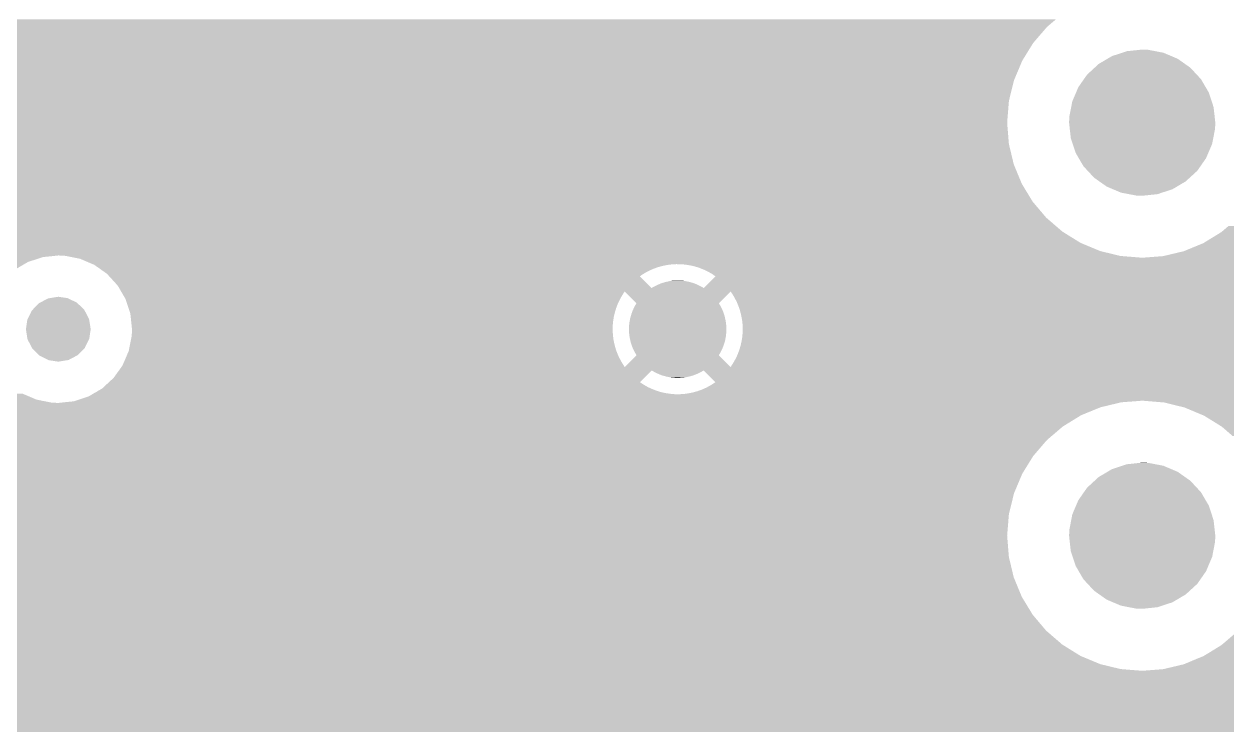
# Model space of a CAD drawing. Extents: x 295 to 953, y 10 to 290.
# Drawn here: x 644.83 to 659.63, y 155.22 to 163.92 of the extents above; entities that cross this region are included whole.
import ezdxf

# ---------------------------------------------------------------- set-up
doc = ezdxf.new("R2010")
doc.units = 0
doc.header["$LTSCALE"] = 5
doc.header["$MEASUREMENT"] = 0
doc.layers.add('FROMC1', color=7, linetype='CONTINUOUS')

msp = doc.modelspace()

# ---------------------------------------------------------------- linework, layer by layer
at = {"layer": 'FROMC1'}
for points in [[(635.737, 163.9), (635.74, 163.98), (657.426, 163.9), (657.52, 163.98)], [(635.7, 163.712), (635.734, 163.888), (657.26, 163.712), (657.412, 163.888)], [(635.734, 163.888), (635.737, 163.9), (657.412, 163.888), (657.426, 163.9)], [(635.624, 163.536), (635.691, 163.691), (657.146, 163.536), (657.242, 163.691)], [(635.691, 163.691), (635.7, 163.712), (657.242, 163.691), (657.26, 163.712)], [(635.578, 163.471), (635.624, 163.536), (657.106, 163.471), (657.146, 163.536)], [(658.155, 163.496), (658.211, 163.529), (659.019, 163.496), (658.941, 163.529)], [(658.211, 163.529), (658.337, 163.57), (658.941, 163.529), (658.844, 163.57)], [(658.337, 163.57), (658.393, 163.589), (658.844, 163.57), (658.747, 163.589)], [(658.393, 163.589), (658.554, 163.606), (658.747, 163.589), (658.656, 163.606)], [(658.554, 163.606), (658.583, 163.609), (658.656, 163.606), (658.583, 163.609)], [(635.513, 163.38), (635.578, 163.471), (657.068, 163.38), (657.106, 163.471)], [(657.907, 163.303), (657.997, 163.386), (659.252, 163.303), (659.175, 163.386)], [(657.997, 163.386), (658.047, 163.432), (659.175, 163.386), (659.11, 163.432)], [(658.047, 163.432), (658.155, 163.496), (659.11, 163.432), (659.019, 163.496)], [(635.339, 163.231), (635.372, 163.25), (657.005, 163.231), (657.013, 163.25)], [(635.372, 163.25), (635.513, 163.38), (657.013, 163.25), (657.068, 163.38)], [(657.797, 163.147), (657.866, 163.246), (659.363, 163.147), (659.305, 163.246)], [(657.866, 163.246), (657.907, 163.303), (659.305, 163.246), (659.252, 163.303)], [(634.834, 163.073), (635.024, 163.093), (656.966, 163.073), (656.971, 163.093)], [(635.024, 163.093), (635.206, 163.153), (656.971, 163.093), (656.986, 163.153)], [(635.206, 163.153), (635.339, 163.231), (656.986, 163.153), (657.005, 163.231)], [(657.769, 163.081), (657.797, 163.147), (659.402, 163.081), (659.363, 163.147)], [(630.376, 162.979), (630.353, 163.073), (656.943, 162.979), (656.966, 163.073)], [(630.378, 162.969), (630.376, 162.979), (656.942, 162.969), (656.943, 162.979)], [(630.399, 162.71), (630.378, 162.969), (656.921, 162.71), (656.942, 162.969)], [(657.709, 162.9), (657.722, 162.971), (659.461, 162.9), (659.438, 162.971)], [(657.722, 162.971), (657.769, 163.081), (659.438, 162.971), (659.402, 163.081)], [(657.686, 162.784), (657.709, 162.9), (659.474, 162.784), (659.461, 162.9)], [(630.378, 162.451), (630.399, 162.71), (656.942, 162.451), (656.921, 162.71)], [(657.683, 162.71), (657.686, 162.784), (659.482, 162.71), (659.474, 162.784)], [(657.691, 162.636), (657.683, 162.71), (659.479, 162.636), (659.482, 162.71)], [(657.704, 162.52), (657.691, 162.636), (659.457, 162.52), (659.479, 162.636)], [(657.727, 162.449), (657.704, 162.52), (659.443, 162.449), (659.457, 162.52)], [(630.317, 162.199), (630.377, 162.441), (657.002, 162.199), (656.944, 162.441)], [(630.377, 162.441), (630.378, 162.451), (656.944, 162.441), (656.942, 162.451)], [(657.764, 162.339), (657.727, 162.449), (659.396, 162.339), (659.443, 162.449)], [(630.315, 162.189), (630.317, 162.199), (657.006, 162.189), (657.002, 162.199)], [(657.802, 162.273), (657.764, 162.339), (659.368, 162.273), (659.396, 162.339)], [(657.86, 162.174), (657.802, 162.273), (659.299, 162.174), (659.368, 162.273)], [(630.218, 161.959), (630.315, 162.189), (657.101, 161.959), (657.006, 162.189)], [(657.913, 162.117), (657.86, 162.174), (659.259, 162.117), (659.299, 162.174)], [(657.99, 162.034), (657.913, 162.117), (659.168, 162.034), (659.259, 162.117)], [(630.083, 161.737), (630.214, 161.949), (657.236, 161.737), (657.107, 161.949)], [(630.214, 161.949), (630.218, 161.959), (657.107, 161.949), (657.101, 161.959)], [(658.055, 161.988), (657.99, 162.034), (659.118, 161.988), (659.168, 162.034)], [(658.146, 161.924), (658.055, 161.988), (659.01, 161.924), (659.118, 161.988)], [(658.224, 161.891), (658.146, 161.924), (658.954, 161.891), (659.01, 161.924)], [(658.321, 161.85), (658.224, 161.891), (658.828, 161.85), (658.954, 161.891)], [(658.418, 161.831), (658.321, 161.85), (658.772, 161.831), (658.828, 161.85)], [(658.509, 161.814), (658.418, 161.831), (658.611, 161.814), (658.772, 161.831)], [(658.583, 161.811), (658.509, 161.814), (658.583, 161.811), (658.611, 161.814)], [(629.915, 161.539), (630.078, 161.729), (657.404, 161.539), (657.243, 161.729)], [(630.078, 161.729), (630.083, 161.737), (657.243, 161.729), (657.236, 161.737)], [(629.718, 161.37), (629.908, 161.532), (657.601, 161.37), (657.413, 161.532)], [(629.908, 161.532), (629.915, 161.539), (657.413, 161.532), (657.404, 161.539)], [(629.497, 161.233), (629.711, 161.364), (657.822, 161.233), (657.611, 161.364)], [(629.711, 161.364), (629.718, 161.37), (657.611, 161.364), (657.601, 161.37)], [(659.368, 161.249), (659.556, 161.364), (664.046, 161.249), (664.034, 161.364)], [(659.556, 161.364), (659.645, 161.44), (664.034, 161.364), (664.026, 161.44)], [(629.257, 161.133), (629.489, 161.228), (658.061, 161.133), (657.833, 161.228)], [(629.489, 161.228), (629.497, 161.233), (657.833, 161.228), (657.822, 161.233)], [(659.094, 161.129), (659.334, 161.228), (664.085, 161.129), (664.053, 161.228)], [(659.334, 161.228), (659.368, 161.249), (664.053, 161.228), (664.046, 161.249)], [(586.444, 160.997), (586.427, 161.049), (644.875, 160.997), (645.034, 161.049)], [(628.738, 161.049), (628.835, 161.057), (645.034, 161.049), (645.057, 161.057)], [(628.835, 161.057), (628.996, 161.069), (645.057, 161.057), (645.176, 161.069)], [(628.996, 161.069), (629.028, 161.077), (645.176, 161.069), (645.248, 161.077)], [(629.028, 161.077), (629.249, 161.129), (658.289, 161.077), (658.074, 161.129)], [(629.249, 161.129), (629.257, 161.133), (658.074, 161.129), (658.061, 161.133)], [(645.327, 161.073), (645.248, 161.077), (658.303, 161.073), (658.289, 161.077)], [(645.34, 161.071), (645.327, 161.073), (658.313, 161.071), (658.303, 161.073)], [(645.452, 161.049), (645.34, 161.071), (658.583, 161.049), (658.313, 161.071)], [(645.516, 161.036), (645.452, 161.049), (664.124, 161.036), (664.117, 161.049)], [(645.67, 160.97), (645.516, 161.036), (664.163, 160.97), (664.124, 161.036)], [(658.583, 161.049), (658.818, 161.067), (664.117, 161.049), (664.106, 161.067)], [(658.818, 161.067), (658.841, 161.069), (664.106, 161.067), (664.105, 161.069)], [(658.841, 161.069), (659.094, 161.129), (664.105, 161.069), (664.085, 161.129)], [(586.444, 160.996), (586.444, 160.997), (644.873, 160.996), (644.875, 160.997)], [(586.454, 160.9), (586.444, 160.996), (644.709, 160.9), (644.873, 160.996)], [(645.678, 160.967), (645.67, 160.97), (652.793, 160.967), (652.85, 160.97)], [(645.692, 160.961), (645.678, 160.967), (652.747, 160.961), (652.793, 160.967)], [(645.693, 160.959), (645.692, 160.961), (652.737, 160.959), (652.747, 160.961)], [(645.709, 160.948), (645.693, 160.959), (652.681, 160.948), (652.737, 160.959)], [(645.731, 160.933), (645.709, 160.948), (652.626, 160.933), (652.681, 160.948)], [(645.758, 160.914), (645.731, 160.933), (652.572, 160.914), (652.626, 160.933)], [(645.79, 160.891), (645.758, 160.914), (652.52, 160.891), (652.572, 160.914)], [(645.828, 160.864), (645.79, 160.891), (652.469, 160.864), (652.52, 160.891)], [(645.848, 160.85), (645.828, 160.864), (652.446, 160.85), (652.469, 160.864)], [(652.907, 160.969), (652.85, 160.97), (664.163, 160.969), (664.163, 160.97)], [(652.964, 160.964), (652.907, 160.969), (664.166, 160.964), (664.163, 160.969)], [(653.02, 160.955), (652.964, 160.964), (664.171, 160.955), (664.166, 160.964)], [(653.076, 160.943), (653.02, 160.955), (664.179, 160.943), (664.171, 160.955)], [(653.13, 160.926), (653.076, 160.943), (664.189, 160.926), (664.179, 160.943)], [(653.183, 160.905), (653.13, 160.926), (664.201, 160.905), (664.189, 160.926)], [(653.19, 160.902), (653.183, 160.905), (664.203, 160.902), (664.201, 160.905)], [(653.235, 160.881), (653.19, 160.902), (664.222, 160.881), (664.203, 160.902)], [(653.285, 160.853), (653.235, 160.881), (664.248, 160.853), (664.222, 160.881)], [(645.862, 160.834), (645.848, 160.85), (652.421, 160.834), (652.446, 160.85)], [(645.874, 160.821), (645.862, 160.834), (652.403, 160.821), (652.421, 160.834)], [(645.977, 160.708), (645.874, 160.821), (652.516, 160.708), (652.403, 160.821)], [(652.591, 160.701), (652.62, 160.716), (653.145, 160.701), (653.114, 160.716)], [(652.62, 160.716), (652.636, 160.722), (653.114, 160.716), (653.1, 160.722)], [(652.636, 160.722), (652.666, 160.735), (653.1, 160.722), (653.068, 160.735)], [(652.666, 160.735), (652.683, 160.74), (653.068, 160.735), (653.054, 160.74)], [(652.683, 160.74), (652.713, 160.749), (653.054, 160.74), (653.02, 160.749)], [(652.713, 160.749), (652.731, 160.753), (653.02, 160.749), (653.006, 160.753)], [(652.731, 160.753), (652.761, 160.76), (653.006, 160.753), (652.971, 160.76)], [(652.761, 160.76), (652.78, 160.763), (652.971, 160.76), (652.958, 160.763)], [(652.78, 160.763), (652.81, 160.767), (652.958, 160.763), (652.921, 160.767)], [(652.81, 160.767), (652.834, 160.768), (652.921, 160.767), (652.909, 160.768)], [(652.834, 160.768), (652.86, 160.769), (652.909, 160.768), (652.86, 160.769)], [(653.188, 160.677), (653.271, 160.76), (664.45, 160.677), (664.332, 160.76)], [(653.271, 160.76), (653.332, 160.821), (664.332, 160.76), (664.276, 160.821)], [(653.332, 160.821), (653.285, 160.853), (664.276, 160.821), (664.248, 160.853)], [(645.142, 160.552), (645.248, 160.569), (645.363, 160.552), (645.248, 160.569)], [(645.996, 160.677), (645.977, 160.708), (652.547, 160.677), (652.516, 160.708)], [(646.012, 160.649), (645.996, 160.677), (664.488, 160.649), (664.45, 160.677)], [(645.996, 160.677), (645.996, 160.677), (652.548, 160.677), (652.547, 160.677)], [(646.02, 160.635), (646.012, 160.649), (664.523, 160.635), (664.488, 160.649)], [(646.048, 160.587), (646.02, 160.635), (652.185, 160.587), (652.216, 160.635)], [(646.074, 160.543), (646.048, 160.587), (652.16, 160.543), (652.185, 160.587)], [(652.361, 160.49), (652.216, 160.635), (653.374, 160.49), (653.519, 160.635)], [(652.548, 160.677), (652.576, 160.694), (653.188, 160.677), (653.158, 160.694)], [(652.576, 160.694), (652.591, 160.701), (653.158, 160.694), (653.145, 160.701)], [(653.541, 160.602), (653.519, 160.635), (664.599, 160.602), (664.523, 160.635)], [(653.558, 160.574), (653.541, 160.602), (664.665, 160.574), (664.599, 160.602)], [(653.57, 160.553), (653.558, 160.574), (664.771, 160.553), (664.665, 160.574)], [(644.93, 160.408), (645.01, 160.49), (645.568, 160.408), (645.483, 160.49)], [(645.01, 160.49), (645.022, 160.496), (645.483, 160.49), (645.477, 160.496)], [(645.022, 160.496), (645.122, 160.549), (645.477, 160.496), (645.369, 160.549)], [(645.122, 160.549), (645.142, 160.552), (645.369, 160.549), (645.363, 160.552)], [(646.076, 160.537), (646.074, 160.543), (652.157, 160.537), (652.16, 160.543)], [(646.093, 160.486), (646.076, 160.537), (652.132, 160.486), (652.157, 160.537)], [(646.11, 160.433), (646.093, 160.486), (652.112, 160.433), (652.132, 160.486)], [(646.128, 160.378), (646.11, 160.433), (652.095, 160.378), (652.112, 160.433)], [(652.319, 160.41), (652.336, 160.447), (653.417, 160.41), (653.399, 160.447)], [(652.336, 160.447), (652.34, 160.454), (653.399, 160.447), (653.395, 160.454)], [(652.34, 160.454), (652.361, 160.49), (653.395, 160.454), (653.374, 160.49)], [(653.578, 160.537), (653.57, 160.553), (664.853, 160.537), (664.771, 160.553)], [(653.58, 160.533), (653.578, 160.537), (664.933, 160.533), (664.853, 160.537)], [(653.596, 160.502), (653.58, 160.533), (701.636, 160.502), (701.636, 160.533)], [(653.617, 160.449), (653.596, 160.502), (701.636, 160.449), (701.636, 160.502)], [(653.62, 160.442), (653.617, 160.449), (701.636, 160.442), (701.636, 160.449)], [(653.627, 160.422), (653.62, 160.442), (672.362, 160.422), (672.553, 160.442)], [(653.635, 160.395), (653.627, 160.422), (672.281, 160.395), (672.362, 160.422)], [(644.849, 160.17), (644.866, 160.285), (645.646, 160.17), (645.628, 160.285)], [(644.866, 160.285), (644.871, 160.295), (645.628, 160.285), (645.626, 160.295)], [(644.871, 160.295), (644.921, 160.399), (645.626, 160.295), (645.572, 160.399)], [(644.921, 160.399), (644.93, 160.408), (645.572, 160.399), (645.568, 160.408)], [(646.134, 160.361), (646.128, 160.378), (652.091, 160.361), (652.095, 160.378)], [(646.138, 160.323), (646.134, 160.361), (652.082, 160.323), (652.091, 160.361)], [(646.144, 160.266), (646.138, 160.323), (652.073, 160.266), (652.082, 160.323)], [(652.277, 160.268), (652.284, 160.309), (653.459, 160.268), (653.45, 160.309)], [(652.284, 160.309), (652.287, 160.317), (653.45, 160.309), (653.449, 160.317)], [(652.287, 160.317), (652.298, 160.356), (653.449, 160.317), (653.437, 160.356)], [(652.298, 160.356), (652.301, 160.364), (653.437, 160.356), (653.435, 160.364)], [(652.301, 160.364), (652.315, 160.403), (653.435, 160.364), (653.42, 160.403)], [(652.315, 160.403), (652.319, 160.41), (653.42, 160.403), (653.417, 160.41)], [(653.644, 160.362), (653.635, 160.395), (672.18, 160.362), (672.281, 160.395)], [(653.649, 160.34), (653.644, 160.362), (672.142, 160.34), (672.18, 160.362)], [(653.66, 160.284), (653.649, 160.34), (672.047, 160.284), (672.142, 160.34)], [(653.662, 160.265), (653.66, 160.284), (672.014, 160.265), (672.047, 160.284)], [(644.867, 160.055), (644.849, 160.17), (645.629, 160.055), (645.646, 160.17)], [(646.15, 160.209), (646.144, 160.266), (652.068, 160.209), (652.073, 160.266)], [(646.154, 160.17), (646.15, 160.209), (652.068, 160.17), (652.068, 160.209)], [(646.151, 160.096), (646.154, 160.152), (652.071, 160.096), (652.068, 160.152)], [(646.154, 160.152), (646.154, 160.17), (652.068, 160.152), (652.068, 160.17)], [(652.268, 160.17), (652.27, 160.211), (653.467, 160.17), (653.465, 160.211)], [(652.27, 160.129), (652.268, 160.17), (653.466, 160.129), (653.467, 160.17)], [(652.27, 160.219), (652.275, 160.26), (653.465, 160.219), (653.46, 160.26)], [(652.27, 160.211), (652.27, 160.219), (653.465, 160.211), (653.465, 160.219)], [(652.27, 160.121), (652.27, 160.129), (653.465, 160.121), (653.466, 160.129)], [(652.275, 160.26), (652.277, 160.268), (653.46, 160.26), (653.459, 160.268)], [(653.666, 160.227), (653.662, 160.265), (671.973, 160.227), (672.014, 160.265)], [(653.662, 160.074), (653.667, 160.131), (671.829, 160.074), (671.87, 160.131)], [(653.668, 160.17), (653.666, 160.227), (671.911, 160.17), (671.973, 160.227)], [(653.667, 160.135), (653.668, 160.17), (671.873, 160.135), (671.911, 160.17)], [(653.667, 160.131), (653.667, 160.135), (671.87, 160.131), (671.873, 160.135)], [(644.869, 160.045), (644.867, 160.055), (645.624, 160.045), (645.629, 160.055)], [(644.923, 159.941), (644.869, 160.045), (645.574, 159.941), (645.624, 160.045)], [(646.119, 159.928), (646.13, 159.983), (652.105, 159.928), (652.09, 159.983)], [(646.13, 159.983), (646.141, 160.039), (652.09, 159.983), (652.078, 160.039)], [(646.141, 160.039), (646.151, 160.09), (652.078, 160.039), (652.072, 160.09)], [(646.151, 160.09), (646.151, 160.096), (652.072, 160.09), (652.071, 160.096)], [(652.275, 160.08), (652.27, 160.121), (653.46, 160.08), (653.465, 160.121)], [(652.276, 160.072), (652.275, 160.08), (653.459, 160.072), (653.46, 160.08)], [(652.285, 160.031), (652.276, 160.072), (653.451, 160.031), (653.459, 160.072)], [(652.286, 160.023), (652.285, 160.031), (653.449, 160.023), (653.451, 160.031)], [(652.298, 159.984), (652.286, 160.023), (653.437, 159.984), (653.449, 160.023)], [(652.3, 159.976), (652.298, 159.984), (653.434, 159.976), (653.437, 159.984)], [(652.315, 159.937), (652.3, 159.976), (653.42, 159.937), (653.434, 159.976)], [(653.64, 159.962), (653.644, 159.979), (671.755, 159.962), (671.762, 159.979)], [(653.644, 159.979), (653.653, 160.017), (671.762, 159.979), (671.789, 160.017)], [(653.653, 160.017), (653.662, 160.074), (671.789, 160.017), (671.829, 160.074)], [(644.927, 159.932), (644.923, 159.941), (645.565, 159.932), (645.574, 159.941)], [(645.012, 159.85), (644.927, 159.932), (645.485, 159.85), (645.565, 159.932)], [(645.018, 159.844), (645.012, 159.85), (645.473, 159.844), (645.485, 159.85)], [(645.126, 159.791), (645.018, 159.844), (645.373, 159.791), (645.473, 159.844)], [(646.08, 159.822), (646.102, 159.875), (652.147, 159.822), (652.124, 159.875)], [(646.102, 159.875), (646.114, 159.902), (652.124, 159.875), (652.114, 159.902)], [(646.114, 159.902), (646.119, 159.928), (652.114, 159.902), (652.105, 159.928)], [(652.216, 159.705), (652.361, 159.85), (653.519, 159.705), (653.374, 159.85)], [(652.318, 159.93), (652.315, 159.937), (653.417, 159.93), (653.42, 159.937)], [(652.336, 159.893), (652.318, 159.93), (653.399, 159.893), (653.417, 159.93)], [(652.34, 159.886), (652.336, 159.893), (653.395, 159.886), (653.399, 159.893)], [(652.361, 159.85), (652.34, 159.886), (653.374, 159.85), (653.395, 159.886)], [(653.578, 159.803), (653.603, 159.854), (671.686, 159.803), (671.708, 159.854)], [(653.603, 159.854), (653.623, 159.907), (671.708, 159.854), (671.731, 159.907)], [(653.623, 159.907), (653.64, 159.962), (671.731, 159.907), (671.755, 159.962)], [(645.133, 159.788), (645.126, 159.791), (645.353, 159.788), (645.373, 159.791)], [(645.248, 159.771), (645.133, 159.788), (645.248, 159.771), (645.353, 159.788)], [(645.994, 159.663), (646.024, 159.705), (671.659, 159.663), (671.667, 159.705)], [(646.024, 159.705), (646.036, 159.723), (652.216, 159.705), (652.204, 159.723)], [(646.036, 159.723), (646.038, 159.726), (652.204, 159.723), (652.202, 159.726)], [(646.038, 159.726), (646.058, 159.772), (652.202, 159.726), (652.174, 159.772)], [(646.058, 159.772), (646.08, 159.822), (652.174, 159.772), (652.147, 159.822)], [(653.519, 159.705), (653.55, 159.753), (671.667, 159.705), (671.676, 159.753)], [(653.55, 159.753), (653.578, 159.803), (671.676, 159.753), (671.686, 159.803)], [(645.871, 159.519), (645.927, 159.57), (652.403, 159.519), (652.454, 159.57)], [(645.927, 159.57), (645.994, 159.663), (652.454, 159.57), (652.547, 159.663)], [(645.994, 159.663), (645.994, 159.663), (652.547, 159.663), (652.548, 159.663)], [(652.577, 159.646), (652.548, 159.663), (653.159, 159.646), (653.188, 159.663)], [(652.59, 159.639), (652.577, 159.646), (653.144, 159.639), (653.159, 159.646)], [(652.621, 159.624), (652.59, 159.639), (653.115, 159.624), (653.144, 159.639)], [(652.635, 159.618), (652.621, 159.624), (653.099, 159.618), (653.115, 159.624)], [(652.667, 159.605), (652.635, 159.618), (653.069, 159.605), (653.099, 159.618)], [(652.681, 159.6), (652.667, 159.605), (653.052, 159.6), (653.069, 159.605)], [(652.715, 159.591), (652.681, 159.6), (653.022, 159.591), (653.052, 159.6)], [(652.729, 159.587), (652.715, 159.591), (653.004, 159.587), (653.022, 159.591)], [(652.764, 159.58), (652.729, 159.587), (652.974, 159.58), (653.004, 159.587)], [(652.777, 159.577), (652.764, 159.58), (652.955, 159.577), (652.974, 159.58)], [(652.814, 159.573), (652.777, 159.577), (652.925, 159.573), (652.955, 159.577)], [(652.826, 159.572), (652.814, 159.573), (652.901, 159.572), (652.925, 159.573)], [(652.875, 159.571), (652.826, 159.572), (652.875, 159.571), (652.901, 159.572)], [(653.236, 159.615), (653.188, 159.663), (671.649, 159.615), (671.659, 159.663)], [(653.316, 159.535), (653.236, 159.615), (671.646, 159.535), (671.649, 159.615)], [(653.332, 159.519), (653.316, 159.535), (671.648, 159.519), (671.646, 159.535)], [(645.676, 159.376), (645.691, 159.385), (652.771, 159.376), (652.715, 159.385)], [(645.691, 159.385), (645.713, 159.397), (652.715, 159.385), (652.659, 159.397)], [(645.713, 159.397), (645.741, 159.414), (652.659, 159.397), (652.605, 159.414)], [(645.741, 159.414), (645.777, 159.435), (652.605, 159.414), (652.552, 159.435)], [(645.777, 159.435), (645.786, 159.44), (652.552, 159.435), (652.54, 159.44)], [(645.786, 159.44), (645.807, 159.459), (652.54, 159.44), (652.5, 159.459)], [(645.807, 159.459), (645.837, 159.487), (652.5, 159.459), (652.451, 159.487)], [(645.837, 159.487), (645.871, 159.519), (652.451, 159.487), (652.403, 159.519)], [(652.999, 159.381), (653.054, 159.392), (671.662, 159.381), (671.661, 159.392)], [(653.054, 159.392), (653.109, 159.407), (671.661, 159.392), (671.659, 159.407)], [(653.109, 159.407), (653.163, 159.426), (671.659, 159.407), (671.657, 159.426)], [(653.163, 159.426), (653.215, 159.449), (671.657, 159.426), (671.655, 159.449)], [(653.215, 159.449), (653.266, 159.476), (671.655, 159.449), (671.652, 159.476)], [(653.266, 159.476), (653.314, 159.506), (671.652, 159.476), (671.649, 159.506)], [(653.314, 159.506), (653.332, 159.519), (671.649, 159.506), (671.648, 159.519)], [(583.018, 159.304), (583.018, 159.379), (644.98, 159.304), (644.803, 159.379)], [(583.018, 159.291), (583.018, 159.304), (645.043, 159.291), (644.98, 159.304)], [(629.007, 159.269), (628.738, 159.291), (645.155, 159.269), (645.043, 159.291)], [(629.017, 159.267), (629.007, 159.269), (645.168, 159.267), (645.155, 159.269)], [(629.031, 159.263), (629.017, 159.267), (645.248, 159.263), (645.168, 159.267)], [(629.246, 159.21), (629.031, 159.263), (658.071, 159.21), (658.292, 159.263)], [(645.248, 159.263), (645.319, 159.271), (658.292, 159.263), (658.324, 159.271)], [(645.319, 159.271), (645.438, 159.283), (658.324, 159.271), (658.485, 159.283)], [(645.438, 159.283), (645.462, 159.291), (658.485, 159.283), (658.583, 159.291)], [(645.462, 159.291), (645.62, 159.343), (671.684, 159.291), (671.666, 159.343)], [(645.62, 159.343), (645.622, 159.344), (671.666, 159.343), (671.666, 159.344)], [(645.622, 159.344), (645.666, 159.37), (671.666, 159.344), (671.663, 159.37)], [(645.666, 159.37), (645.667, 159.371), (652.885, 159.37), (652.828, 159.371)], [(645.667, 159.371), (645.676, 159.376), (652.828, 159.371), (652.771, 159.376)], [(652.885, 159.37), (652.942, 159.373), (671.663, 159.37), (671.663, 159.373)], [(652.942, 159.373), (652.999, 159.381), (671.663, 159.373), (671.662, 159.381)], [(658.852, 159.269), (658.583, 159.291), (671.691, 159.269), (671.684, 159.291)], [(659.104, 159.207), (658.852, 159.269), (671.711, 159.207), (671.691, 159.269)], [(629.259, 159.207), (629.246, 159.21), (658.063, 159.207), (658.071, 159.21)], [(629.487, 159.112), (629.259, 159.207), (657.831, 159.112), (658.063, 159.207)], [(629.498, 159.107), (629.487, 159.112), (657.823, 159.107), (657.831, 159.112)], [(629.709, 158.976), (629.498, 159.107), (657.61, 158.976), (657.823, 159.107)], [(659.211, 159.162), (659.104, 159.207), (671.726, 159.162), (671.711, 159.207)], [(659.343, 159.107), (659.211, 159.162), (671.758, 159.107), (671.726, 159.162)], [(659.521, 158.997), (659.343, 159.107), (671.823, 158.997), (671.758, 159.107)], [(629.719, 158.97), (629.709, 158.976), (657.602, 158.97), (657.61, 158.976)], [(629.907, 158.808), (629.719, 158.97), (657.412, 158.808), (657.602, 158.97)], [(659.564, 158.97), (659.521, 158.997), (671.847, 158.97), (671.823, 158.997)], [(659.697, 158.855), (659.564, 158.97), (671.952, 158.855), (671.847, 158.97)], [(629.916, 158.801), (629.907, 158.808), (657.405, 158.801), (657.412, 158.808)], [(630.077, 158.611), (629.916, 158.801), (657.242, 158.611), (657.405, 158.801)], [(630.084, 158.603), (630.077, 158.611), (657.237, 158.603), (657.242, 158.611)], [(630.213, 158.391), (630.084, 158.603), (657.106, 158.391), (657.237, 158.603)], [(658.337, 158.49), (658.393, 158.509), (658.844, 158.49), (658.747, 158.509)], [(658.393, 158.509), (658.554, 158.526), (658.747, 158.509), (658.656, 158.526)], [(658.554, 158.526), (658.583, 158.529), (658.656, 158.526), (658.583, 158.529)], [(630.219, 158.381), (630.213, 158.391), (657.102, 158.381), (657.106, 158.391)], [(630.314, 158.151), (630.219, 158.381), (657.005, 158.151), (657.102, 158.381)], [(657.997, 158.306), (658.047, 158.352), (659.175, 158.306), (659.11, 158.352)], [(658.047, 158.352), (658.155, 158.416), (659.11, 158.352), (659.019, 158.416)], [(658.155, 158.416), (658.211, 158.449), (659.019, 158.416), (658.941, 158.449)], [(658.211, 158.449), (658.337, 158.49), (658.941, 158.449), (658.844, 158.49)], [(657.866, 158.166), (657.907, 158.223), (659.305, 158.166), (659.252, 158.223)], [(657.907, 158.223), (657.997, 158.306), (659.252, 158.223), (659.175, 158.306)], [(630.318, 158.141), (630.314, 158.151), (657.003, 158.141), (657.005, 158.151)], [(630.376, 157.899), (630.318, 158.141), (656.943, 157.899), (657.003, 158.141)], [(657.769, 158.001), (657.797, 158.067), (659.402, 158.001), (659.363, 158.067)], [(657.797, 158.067), (657.866, 158.166), (659.363, 158.067), (659.305, 158.166)], [(657.722, 157.891), (657.769, 158.001), (659.438, 157.891), (659.402, 158.001)], [(630.378, 157.889), (630.376, 157.899), (656.942, 157.889), (656.943, 157.899)], [(630.399, 157.63), (630.378, 157.889), (656.921, 157.63), (656.942, 157.889)], [(657.686, 157.704), (657.709, 157.82), (659.474, 157.704), (659.461, 157.82)], [(657.709, 157.82), (657.722, 157.891), (659.461, 157.82), (659.438, 157.891)], [(630.378, 157.371), (630.399, 157.63), (656.942, 157.371), (656.921, 157.63)], [(657.683, 157.63), (657.686, 157.704), (659.482, 157.63), (659.474, 157.704)], [(657.691, 157.556), (657.683, 157.63), (659.479, 157.556), (659.482, 157.63)], [(657.704, 157.44), (657.691, 157.556), (659.457, 157.44), (659.479, 157.556)], [(630.317, 157.119), (630.377, 157.361), (657.002, 157.119), (656.944, 157.361)], [(630.377, 157.361), (630.378, 157.371), (656.944, 157.361), (656.942, 157.371)], [(657.727, 157.369), (657.704, 157.44), (659.443, 157.369), (659.457, 157.44)], [(657.764, 157.259), (657.727, 157.369), (659.396, 157.259), (659.443, 157.369)], [(657.802, 157.193), (657.764, 157.259), (659.368, 157.193), (659.396, 157.259)], [(657.86, 157.094), (657.802, 157.193), (659.299, 157.094), (659.368, 157.193)], [(630.218, 156.879), (630.315, 157.109), (657.101, 156.879), (657.006, 157.109)], [(630.315, 157.109), (630.317, 157.119), (657.006, 157.109), (657.002, 157.119)], [(657.913, 157.037), (657.86, 157.094), (659.259, 157.037), (659.299, 157.094)], [(657.99, 156.954), (657.913, 157.037), (659.168, 156.954), (659.259, 157.037)], [(630.083, 156.657), (630.214, 156.869), (657.236, 156.657), (657.107, 156.869)], [(630.214, 156.869), (630.218, 156.879), (657.107, 156.869), (657.101, 156.879)], [(658.055, 156.908), (657.99, 156.954), (659.118, 156.908), (659.168, 156.954)], [(658.146, 156.844), (658.055, 156.908), (659.01, 156.844), (659.118, 156.908)], [(658.224, 156.811), (658.146, 156.844), (658.954, 156.811), (659.01, 156.844)], [(658.321, 156.77), (658.224, 156.811), (658.828, 156.77), (658.954, 156.811)], [(658.418, 156.751), (658.321, 156.77), (658.772, 156.751), (658.828, 156.77)], [(658.509, 156.734), (658.418, 156.751), (658.611, 156.734), (658.772, 156.751)], [(658.583, 156.731), (658.509, 156.734), (658.583, 156.731), (658.611, 156.734)], [(629.915, 156.459), (630.078, 156.649), (657.404, 156.459), (657.243, 156.649)], [(630.078, 156.649), (630.083, 156.657), (657.243, 156.649), (657.236, 156.657)], [(629.718, 156.29), (629.908, 156.452), (657.601, 156.29), (657.413, 156.452)], [(629.908, 156.452), (629.915, 156.459), (657.413, 156.452), (657.404, 156.459)], [(659.593, 156.315), (659.753, 156.452), (683.382, 156.315), (683.257, 156.452)], [(629.497, 156.153), (629.711, 156.284), (657.822, 156.153), (657.611, 156.284)], [(629.711, 156.284), (629.718, 156.29), (657.611, 156.284), (657.601, 156.29)], [(659.426, 156.204), (659.556, 156.284), (683.538, 156.204), (683.427, 156.284)], [(659.556, 156.284), (659.593, 156.315), (683.427, 156.284), (683.382, 156.315)], [(629.257, 156.053), (629.489, 156.148), (658.061, 156.053), (657.833, 156.148)], [(629.489, 156.148), (629.497, 156.153), (657.833, 156.148), (657.822, 156.153)], [(659.196, 156.092), (659.286, 156.129), (683.903, 156.092), (683.715, 156.129)], [(659.286, 156.129), (659.334, 156.148), (683.715, 156.129), (683.669, 156.148)], [(659.334, 156.148), (659.426, 156.204), (683.669, 156.148), (683.538, 156.204)], [(629.028, 155.997), (629.249, 156.049), (658.289, 155.997), (658.074, 156.049)], [(629.249, 156.049), (629.257, 156.053), (658.074, 156.049), (658.061, 156.053)], [(642.783, 155.991), (642.708, 155.997), (658.313, 155.991), (658.289, 155.997)], [(642.851, 155.985), (642.783, 155.991), (658.38, 155.985), (658.313, 155.991)], [(642.912, 155.969), (642.851, 155.985), (658.583, 155.969), (658.38, 155.985)], [(658.583, 155.969), (658.841, 155.989), (701.636, 155.969), (701.636, 155.989)], [(658.841, 155.989), (659.094, 156.049), (701.636, 155.989), (701.636, 156.049)], [(659.094, 156.049), (659.188, 156.088), (701.636, 156.049), (701.636, 156.088)], [(659.188, 156.088), (659.196, 156.092), (683.983, 156.088), (683.903, 156.092)], [(643.036, 155.935), (642.912, 155.969), (701.636, 155.935), (701.636, 155.969)], [(643.207, 155.847), (643.036, 155.935), (701.636, 155.847), (701.636, 155.935)], [(643.355, 155.725), (643.207, 155.847), (701.636, 155.725), (701.636, 155.847)], [(643.474, 155.575), (643.355, 155.725), (701.636, 155.575), (701.636, 155.725)], [(643.557, 155.406), (643.474, 155.575), (701.636, 155.406), (701.636, 155.575)], [(643.559, 155.403), (643.557, 155.406), (701.633, 155.403), (701.635, 155.406)], [(643.557, 155.406), (643.557, 155.406), (701.635, 155.406), (701.636, 155.406)], [(643.569, 155.362), (643.559, 155.403), (701.592, 155.362), (701.633, 155.403)], [(643.574, 155.342), (643.569, 155.362), (672.362, 155.342), (672.553, 155.362)], [(643.589, 155.282), (643.574, 155.342), (672.18, 155.282), (672.362, 155.342)], [(643.605, 155.217), (643.589, 155.282), (672.062, 155.217), (672.18, 155.282)], [(643.606, 155.217), (643.605, 155.217), (672.061, 155.217), (672.062, 155.217)]]:
    msp.add_solid(points, dxfattribs=at)

doc.saveas('drawing.dxf')
